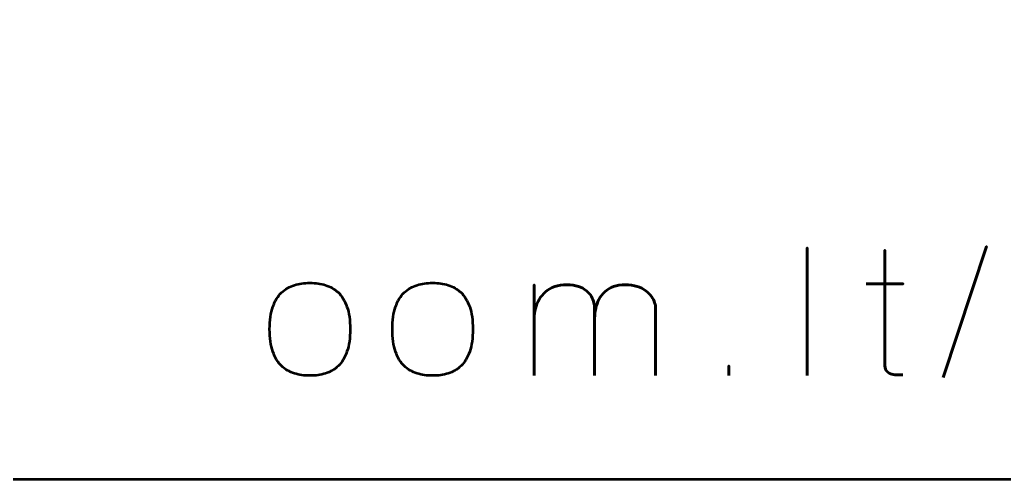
# Model space of a CAD drawing. Header units: centimetres. Extents: x -21 to 0, y -29.7 to 0.
# Drawn here: x -11.6 to -8.465, y -29.7 to -28.237 of the extents above; entities that cross this region are included whole.
import ezdxf

# ---------------------------------------------------------------- set-up
doc = ezdxf.new("R2010")
doc.units = ezdxf.units.CM
doc.header["$MEASUREMENT"] = 0
doc.layers.add('Layer 1', color=7, linetype='Continuous')

msp = doc.modelspace()

# ---------------------------------------------------------------- linework, layer by layer
at = {"layer": 'Layer 1', "color": 1, "lineweight": 53}
msp.add_open_spline([(-21.00003, -29.19995), (-21.00003, -29.19995), (-21.00003, -5.29992), (-21.00003, -5.29992), (-21.00003, -5.29992), (-21.00003, -5.21709), (-20.93286, -5.14992), (-20.85003, -5.14992), (-20.85003, -5.14992), (-20.7672, -5.14992), (-20.70003, -5.08275), (-20.70003, -4.99992), (-20.70003, -4.99992), (-20.70003, -4.91709), (-20.7672, -4.84992), (-20.85003, -4.84992), (-20.85003, -4.84992), (-20.93286, -4.84992), (-21.00003, -4.78275), (-21.00003, -4.69992), (-21.00003, -4.69992), (-21.00003, -4.61709), (-20.93286, -4.54992), (-20.85003, -4.54992), (-20.85003, -4.54992), (-20.7672, -4.54992), (-20.70003, -4.48275), (-20.70003, -4.39992), (-20.70003, -4.39992), (-20.70003, -4.31709), (-20.7672, -4.24992), (-20.85003, -4.24992), (-20.85003, -4.24992), (-20.93286, -4.24992), (-21.00003, -4.18275), (-21.00003, -4.09992), (-21.00003, -4.09992), (-21.00003, -4.01709), (-20.93286, -3.94992), (-20.85003, -3.94992), (-20.85003, -3.94992), (-20.7672, -3.94992), (-20.70003, -3.88275), (-20.70003, -3.79992), (-20.70003, -3.79992), (-20.70003, -3.71709), (-20.7672, -3.64992), (-20.85003, -3.64992), (-20.85003, -3.64992), (-20.93286, -3.64992), (-21.00003, -3.58275), (-21.00003, -3.49992), (-21.00003, -3.49992), (-21.00003, -3.41709), (-20.93286, -3.34992), (-20.85003, -3.34992), (-20.85003, -3.34992), (-20.7672, -3.34992), (-20.70003, -3.28275), (-20.70003, -3.19992), (-20.70003, -3.19992), (-20.70003, -3.11709), (-20.7672, -3.04992), (-20.85003, -3.04992), (-20.85003, -3.04992), (-20.93286, -3.04992), (-21.00003, -2.98275), (-21.00003, -2.89992), (-21.00003, -2.89992), (-21.00003, -2.81709), (-20.93286, -2.74992), (-20.85003, -2.74992), (-20.85003, -2.74992), (-20.7672, -2.74992), (-20.70003, -2.68275), (-20.70003, -2.59992), (-20.70003, -2.59992), (-20.70003, -2.51709), (-20.7672, -2.44992), (-20.85003, -2.44992), (-20.85003, -2.44992), (-20.93286, -2.44992), (-21.00003, -2.38275), (-21.00003, -2.29992), (-21.00003, -2.29992), (-21.00003, -2.21709), (-20.93286, -2.14992), (-20.85003, -2.14992), (-20.85003, -2.14992), (-20.7672, -2.14992), (-20.70003, -2.08275), (-20.70003, -1.99992), (-20.70003, -1.99992), (-20.70003, -1.91709), (-20.7672, -1.84992), (-20.85003, -1.84992), (-20.85003, -1.84992), (-20.93286, -1.84992), (-21.00003, -1.78275), (-21.00003, -1.69992), (-21.00003, -1.69992), (-21.00003, -1.61709), (-20.93286, -1.54992), (-20.85003, -1.54992), (-20.85003, -1.54992), (-20.7672, -1.54992), (-20.70003, -1.48275), (-20.70003, -1.39992), (-20.70003, -1.39992), (-20.70003, -1.31709), (-20.7672, -1.24992), (-20.85003, -1.24992), (-20.85003, -1.24992), (-20.93286, -1.24992), (-21.00003, -1.18275), (-21.00003, -1.09992), (-21.00003, -1.09992), (-21.00003, -1.09992), (-21.00003, -0.49992), (-21.00003, -0.49992), (-21.00003, -0.49992), (-21.00003, -0.22295), (-20.77694, 0.00004), (-20.49994, 0.00004), (-20.49994, 0.00004), (-20.49994, 0.00004), (-0.50008, 0.00004), (-0.50008, 0.00004), (-0.50008, 0.00004), (-0.22294, 0.00004), (0.00002, -0.22295), (0.00002, -0.49992), (0.00002, -0.49992), (0.00002, -0.49992), (0.00002, -29.19995), (0.00002, -29.19995), (0.00002, -29.19995), (0.00002, -29.47695), (-0.22294, -29.70004), (-0.50008, -29.70004), (-0.50008, -29.70004), (-0.50008, -29.70004), (-20.49994, -29.70004), (-20.49994, -29.70004), (-20.49994, -29.70004), (-20.77694, -29.70004), (-21.00003, -29.47695), (-21.00003, -29.19995)], degree=3, knots=[0, 0, 0, 0, 0.027027, 0.027027, 0.027027, 0.027027, 0.0540541, 0.0540541, 0.0540541, 0.0540541, 0.0810811, 0.0810811, 0.0810811, 0.0810811, 0.1081081, 0.1081081, 0.1081081, 0.1081081, 0.1351351, 0.1351351, 0.1351351, 0.1351351, 0.1621622, 0.1621622, 0.1621622, 0.1621622, 0.1891892, 0.1891892, 0.1891892, 0.1891892, 0.2162162, 0.2162162, 0.2162162, 0.2162162, 0.2432432, 0.2432432, 0.2432432, 0.2432432, 0.2702703, 0.2702703, 0.2702703, 0.2702703, 0.2972973, 0.2972973, 0.2972973, 0.2972973, 0.3243243, 0.3243243, 0.3243243, 0.3243243, 0.3513514, 0.3513514, 0.3513514, 0.3513514, 0.3783784, 0.3783784, 0.3783784, 0.3783784, 0.4054054, 0.4054054, 0.4054054, 0.4054054, 0.4324324, 0.4324324, 0.4324324, 0.4324324, 0.4594595, 0.4594595, 0.4594595, 0.4594595, 0.4864865, 0.4864865, 0.4864865, 0.4864865, 0.5135135, 0.5135135, 0.5135135, 0.5135135, 0.5405405, 0.5405405, 0.5405405, 0.5405405, 0.5675676, 0.5675676, 0.5675676, 0.5675676, 0.5945946, 0.5945946, 0.5945946, 0.5945946, 0.6216216, 0.6216216, 0.6216216, 0.6216216, 0.6486486, 0.6486486, 0.6486486, 0.6486486, 0.6756757, 0.6756757, 0.6756757, 0.6756757, 0.7027027, 0.7027027, 0.7027027, 0.7027027, 0.7297297, 0.7297297, 0.7297297, 0.7297297, 0.7567568, 0.7567568, 0.7567568, 0.7567568, 0.7837838, 0.7837838, 0.7837838, 0.7837838, 0.8108108, 0.8108108, 0.8108108, 0.8108108, 0.8378378, 0.8378378, 0.8378378, 0.8378378, 0.8648649, 0.8648649, 0.8648649, 0.8648649, 0.8918919, 0.8918919, 0.8918919, 0.8918919, 0.9189189, 0.9189189, 0.9189189, 0.9189189, 0.9459459, 0.9459459, 0.9459459, 0.9459459, 0.972973, 0.972973, 0.972973, 0.972973, 1, 1, 1, 1], dxfattribs=at)
at = {"layer": 'Layer 1', "color": 5, "lineweight": 53}
for points, knots in [([(-9.09337, -29.36992), (-9.09337, -29.36992), (-9.09337, -28.96296), (-9.09337, -28.96296), (-9.09337, -28.96296), (-9.09337, -28.96296), (-9.09337, -29.36992), (-9.09337, -29.36992)], [0, 0, 0, 0, 0.5, 0.5, 0.5, 0.5, 1, 1, 1, 1]), ([(-8.66044, -29.37556), (-8.66044, -29.37556), (-8.52215, -28.95901), (-8.52215, -28.95901), (-8.52215, -28.95901), (-8.52215, -28.95901), (-8.66044, -29.37556), (-8.66044, -29.37556)], [0, 0, 0, 0, 0.5, 0.5, 0.5, 0.5, 1, 1, 1, 1]), ([(-8.78857, -29.3671), (-8.79553, -29.36766), (-8.80249, -29.36785), (-8.80927, -29.36766), (-8.80927, -29.36766), (-8.81604, -29.36747), (-8.82216, -29.36644), (-8.82771, -29.36437), (-8.82771, -29.36437), (-8.83326, -29.36239), (-8.83768, -29.35882), (-8.84106, -29.35374), (-8.84106, -29.35374), (-8.84436, -29.34866), (-8.84605, -29.34142), (-8.84614, -29.3321), (-8.84614, -29.3321), (-8.84614, -29.32768), (-8.84614, -29.32016), (-8.84614, -29.30962), (-8.84614, -29.30962), (-8.84614, -29.29899), (-8.84614, -29.28619), (-8.84614, -29.27105), (-8.84614, -29.27105), (-8.84614, -29.2559), (-8.84614, -29.23935), (-8.84614, -29.22138), (-8.84614, -29.22138), (-8.84614, -29.20341), (-8.84614, -29.18488), (-8.84614, -29.16569), (-8.84614, -29.16569), (-8.84614, -29.1465), (-8.84614, -29.12759), (-8.84614, -29.10887), (-8.84614, -29.10887), (-8.84614, -29.09015), (-8.84614, -29.07255), (-8.84614, -29.056), (-8.84614, -29.056), (-8.84614, -29.03944), (-8.84614, -29.02476), (-8.84614, -29.01207), (-8.84614, -29.01207), (-8.84614, -28.99927), (-8.84614, -28.9893), (-8.84614, -28.98196), (-8.84614, -28.98196), (-8.84614, -28.97472), (-8.84614, -28.97095), (-8.84614, -28.97086), (-8.84614, -28.97086), (-8.84614, -28.97095), (-8.84614, -28.97472), (-8.84614, -28.98196), (-8.84614, -28.98196), (-8.84614, -28.9893), (-8.84614, -28.99927), (-8.84614, -29.01207), (-8.84614, -29.01207), (-8.84614, -29.02476), (-8.84614, -29.03944), (-8.84614, -29.056), (-8.84614, -29.056), (-8.84614, -29.07255), (-8.84614, -29.09015), (-8.84614, -29.10887), (-8.84614, -29.10887), (-8.84614, -29.12759), (-8.84614, -29.1465), (-8.84614, -29.16569), (-8.84614, -29.16569), (-8.84614, -29.18488), (-8.84614, -29.20341), (-8.84614, -29.22138), (-8.84614, -29.22138), (-8.84614, -29.23935), (-8.84614, -29.2559), (-8.84614, -29.27105), (-8.84614, -29.27105), (-8.84614, -29.28619), (-8.84614, -29.29899), (-8.84614, -29.30962), (-8.84614, -29.30962), (-8.84614, -29.32016), (-8.84614, -29.32768), (-8.84614, -29.3321), (-8.84614, -29.3321), (-8.84605, -29.34142), (-8.84436, -29.34866), (-8.84106, -29.35374), (-8.84106, -29.35374), (-8.83768, -29.35882), (-8.83326, -29.36239), (-8.82771, -29.36437), (-8.82771, -29.36437), (-8.82216, -29.36644), (-8.81604, -29.36747), (-8.80927, -29.36766), (-8.80927, -29.36766), (-8.80249, -29.36785), (-8.79553, -29.36766), (-8.78857, -29.3671)], [0, 0, 0, 0, 0.0384615, 0.0384615, 0.0384615, 0.0384615, 0.0769231, 0.0769231, 0.0769231, 0.0769231, 0.1153846, 0.1153846, 0.1153846, 0.1153846, 0.1538462, 0.1538462, 0.1538462, 0.1538462, 0.1923077, 0.1923077, 0.1923077, 0.1923077, 0.2307692, 0.2307692, 0.2307692, 0.2307692, 0.2692308, 0.2692308, 0.2692308, 0.2692308, 0.3076923, 0.3076923, 0.3076923, 0.3076923, 0.3461538, 0.3461538, 0.3461538, 0.3461538, 0.3846154, 0.3846154, 0.3846154, 0.3846154, 0.4230769, 0.4230769, 0.4230769, 0.4230769, 0.4615385, 0.4615385, 0.4615385, 0.4615385, 0.5, 0.5, 0.5, 0.5, 0.5384615, 0.5384615, 0.5384615, 0.5384615, 0.5769231, 0.5769231, 0.5769231, 0.5769231, 0.6153846, 0.6153846, 0.6153846, 0.6153846, 0.6538462, 0.6538462, 0.6538462, 0.6538462, 0.6923077, 0.6923077, 0.6923077, 0.6923077, 0.7307692, 0.7307692, 0.7307692, 0.7307692, 0.7692308, 0.7692308, 0.7692308, 0.7692308, 0.8076923, 0.8076923, 0.8076923, 0.8076923, 0.8461538, 0.8461538, 0.8461538, 0.8461538, 0.8846154, 0.8846154, 0.8846154, 0.8846154, 0.9230769, 0.9230769, 0.9230769, 0.9230769, 0.9615385, 0.9615385, 0.9615385, 0.9615385, 1, 1, 1, 1]), ([(-10.67606, -29.36992), (-10.65828, -29.37001), (-10.64173, -29.36776), (-10.6263, -29.36296), (-10.6263, -29.36296), (-10.61087, -29.35816), (-10.59723, -29.35016), (-10.58556, -29.33897), (-10.58556, -29.33897), (-10.5738, -29.32778), (-10.56468, -29.31263), (-10.558, -29.29344), (-10.558, -29.29344), (-10.55142, -29.27434), (-10.54803, -29.25054), (-10.54793, -29.22204), (-10.54793, -29.22204), (-10.54803, -29.19363), (-10.55142, -29.16992), (-10.558, -29.15092), (-10.558, -29.15092), (-10.56468, -29.13191), (-10.5738, -29.11677), (-10.58556, -29.10557), (-10.58556, -29.10557), (-10.59723, -29.09447), (-10.61087, -29.08648), (-10.6263, -29.08168), (-10.6263, -29.08168), (-10.64173, -29.07688), (-10.65828, -29.07462), (-10.67606, -29.07472), (-10.67606, -29.07472), (-10.69365, -29.07462), (-10.71021, -29.07688), (-10.72564, -29.08168), (-10.72564, -29.08168), (-10.74107, -29.08648), (-10.75461, -29.09447), (-10.76637, -29.10557), (-10.76637, -29.10557), (-10.77813, -29.11677), (-10.78735, -29.13191), (-10.79403, -29.15092), (-10.79403, -29.15092), (-10.80071, -29.16992), (-10.8041, -29.19363), (-10.80419, -29.22204), (-10.80419, -29.22204), (-10.8041, -29.25054), (-10.80071, -29.27434), (-10.79403, -29.29344), (-10.79403, -29.29344), (-10.78735, -29.31263), (-10.77813, -29.32778), (-10.76637, -29.33897), (-10.76637, -29.33897), (-10.75461, -29.35016), (-10.74107, -29.35816), (-10.72564, -29.36296), (-10.72564, -29.36296), (-10.71021, -29.36776), (-10.69365, -29.37001), (-10.67606, -29.36992)], [0, 0, 0, 0, 0.0625, 0.0625, 0.0625, 0.0625, 0.125, 0.125, 0.125, 0.125, 0.1875, 0.1875, 0.1875, 0.1875, 0.25, 0.25, 0.25, 0.25, 0.3125, 0.3125, 0.3125, 0.3125, 0.375, 0.375, 0.375, 0.375, 0.4375, 0.4375, 0.4375, 0.4375, 0.5, 0.5, 0.5, 0.5, 0.5625, 0.5625, 0.5625, 0.5625, 0.625, 0.625, 0.625, 0.625, 0.6875, 0.6875, 0.6875, 0.6875, 0.75, 0.75, 0.75, 0.75, 0.8125, 0.8125, 0.8125, 0.8125, 0.875, 0.875, 0.875, 0.875, 0.9375, 0.9375, 0.9375, 0.9375, 1, 1, 1, 1]), ([(-10.67606, -29.36992), (-10.65828, -29.37001), (-10.64173, -29.36776), (-10.6263, -29.36296), (-10.6263, -29.36296), (-10.61087, -29.35816), (-10.59723, -29.35016), (-10.58556, -29.33897), (-10.58556, -29.33897), (-10.5738, -29.32778), (-10.56468, -29.31263), (-10.558, -29.29344), (-10.558, -29.29344), (-10.55142, -29.27434), (-10.54803, -29.25054), (-10.54793, -29.22204), (-10.54793, -29.22204), (-10.54803, -29.19363), (-10.55142, -29.16992), (-10.558, -29.15092), (-10.558, -29.15092), (-10.56468, -29.13191), (-10.5738, -29.11677), (-10.58556, -29.10557), (-10.58556, -29.10557), (-10.59723, -29.09447), (-10.61087, -29.08648), (-10.6263, -29.08168), (-10.6263, -29.08168), (-10.64173, -29.07688), (-10.65828, -29.07462), (-10.67606, -29.07472), (-10.67606, -29.07472), (-10.69365, -29.07462), (-10.71021, -29.07688), (-10.72564, -29.08168), (-10.72564, -29.08168), (-10.74107, -29.08648), (-10.75461, -29.09447), (-10.76637, -29.10557), (-10.76637, -29.10557), (-10.77813, -29.11677), (-10.78735, -29.13191), (-10.79403, -29.15092), (-10.79403, -29.15092), (-10.80071, -29.16992), (-10.8041, -29.19363), (-10.80419, -29.22204), (-10.80419, -29.22204), (-10.8041, -29.25054), (-10.80071, -29.27434), (-10.79403, -29.29344), (-10.79403, -29.29344), (-10.78735, -29.31263), (-10.77813, -29.32778), (-10.76637, -29.33897), (-10.76637, -29.33897), (-10.75461, -29.35016), (-10.74107, -29.35816), (-10.72564, -29.36296), (-10.72564, -29.36296), (-10.71021, -29.36776), (-10.69365, -29.37001), (-10.67606, -29.36992)], [0, 0, 0, 0, 0.0625, 0.0625, 0.0625, 0.0625, 0.125, 0.125, 0.125, 0.125, 0.1875, 0.1875, 0.1875, 0.1875, 0.25, 0.25, 0.25, 0.25, 0.3125, 0.3125, 0.3125, 0.3125, 0.375, 0.375, 0.375, 0.375, 0.4375, 0.4375, 0.4375, 0.4375, 0.5, 0.5, 0.5, 0.5, 0.5625, 0.5625, 0.5625, 0.5625, 0.625, 0.625, 0.625, 0.625, 0.6875, 0.6875, 0.6875, 0.6875, 0.75, 0.75, 0.75, 0.75, 0.8125, 0.8125, 0.8125, 0.8125, 0.875, 0.875, 0.875, 0.875, 0.9375, 0.9375, 0.9375, 0.9375, 1, 1, 1, 1]), ([(-10.28547, -29.36992), (-10.26769, -29.37001), (-10.25114, -29.36776), (-10.23571, -29.36296), (-10.23571, -29.36296), (-10.22028, -29.35816), (-10.20664, -29.35016), (-10.19497, -29.33897), (-10.19497, -29.33897), (-10.18321, -29.32778), (-10.17409, -29.31263), (-10.16741, -29.29344), (-10.16741, -29.29344), (-10.16083, -29.27434), (-10.15744, -29.25054), (-10.15734, -29.22204), (-10.15734, -29.22204), (-10.15744, -29.19363), (-10.16083, -29.16992), (-10.16741, -29.15092), (-10.16741, -29.15092), (-10.17409, -29.13191), (-10.18321, -29.11677), (-10.19497, -29.10557), (-10.19497, -29.10557), (-10.20664, -29.09447), (-10.22028, -29.08648), (-10.23571, -29.08168), (-10.23571, -29.08168), (-10.25114, -29.07688), (-10.26769, -29.07462), (-10.28547, -29.07472), (-10.28547, -29.07472), (-10.30306, -29.07462), (-10.31962, -29.07688), (-10.33505, -29.08168), (-10.33505, -29.08168), (-10.35048, -29.08648), (-10.36402, -29.09447), (-10.37578, -29.10557), (-10.37578, -29.10557), (-10.38754, -29.11677), (-10.39676, -29.13191), (-10.40344, -29.15092), (-10.40344, -29.15092), (-10.41012, -29.16992), (-10.41351, -29.19363), (-10.4136, -29.22204), (-10.4136, -29.22204), (-10.41351, -29.25054), (-10.41012, -29.27434), (-10.40344, -29.29344), (-10.40344, -29.29344), (-10.39676, -29.31263), (-10.38754, -29.32778), (-10.37578, -29.33897), (-10.37578, -29.33897), (-10.36402, -29.35016), (-10.35048, -29.35816), (-10.33505, -29.36296), (-10.33505, -29.36296), (-10.31962, -29.36776), (-10.30306, -29.37001), (-10.28547, -29.36992)], [0, 0, 0, 0, 0.0625, 0.0625, 0.0625, 0.0625, 0.125, 0.125, 0.125, 0.125, 0.1875, 0.1875, 0.1875, 0.1875, 0.25, 0.25, 0.25, 0.25, 0.3125, 0.3125, 0.3125, 0.3125, 0.375, 0.375, 0.375, 0.375, 0.4375, 0.4375, 0.4375, 0.4375, 0.5, 0.5, 0.5, 0.5, 0.5625, 0.5625, 0.5625, 0.5625, 0.625, 0.625, 0.625, 0.625, 0.6875, 0.6875, 0.6875, 0.6875, 0.75, 0.75, 0.75, 0.75, 0.8125, 0.8125, 0.8125, 0.8125, 0.875, 0.875, 0.875, 0.875, 0.9375, 0.9375, 0.9375, 0.9375, 1, 1, 1, 1]), ([(-10.28547, -29.36992), (-10.26769, -29.37001), (-10.25114, -29.36776), (-10.23571, -29.36296), (-10.23571, -29.36296), (-10.22028, -29.35816), (-10.20664, -29.35016), (-10.19497, -29.33897), (-10.19497, -29.33897), (-10.18321, -29.32778), (-10.17409, -29.31263), (-10.16741, -29.29344), (-10.16741, -29.29344), (-10.16083, -29.27434), (-10.15744, -29.25054), (-10.15734, -29.22204), (-10.15734, -29.22204), (-10.15744, -29.19363), (-10.16083, -29.16992), (-10.16741, -29.15092), (-10.16741, -29.15092), (-10.17409, -29.13191), (-10.18321, -29.11677), (-10.19497, -29.10557), (-10.19497, -29.10557), (-10.20664, -29.09447), (-10.22028, -29.08648), (-10.23571, -29.08168), (-10.23571, -29.08168), (-10.25114, -29.07688), (-10.26769, -29.07462), (-10.28547, -29.07472), (-10.28547, -29.07472), (-10.30306, -29.07462), (-10.31962, -29.07688), (-10.33505, -29.08168), (-10.33505, -29.08168), (-10.35048, -29.08648), (-10.36402, -29.09447), (-10.37578, -29.10557), (-10.37578, -29.10557), (-10.38754, -29.11677), (-10.39676, -29.13191), (-10.40344, -29.15092), (-10.40344, -29.15092), (-10.41012, -29.16992), (-10.41351, -29.19363), (-10.4136, -29.22204), (-10.4136, -29.22204), (-10.41351, -29.25054), (-10.41012, -29.27434), (-10.40344, -29.29344), (-10.40344, -29.29344), (-10.39676, -29.31263), (-10.38754, -29.32778), (-10.37578, -29.33897), (-10.37578, -29.33897), (-10.36402, -29.35016), (-10.35048, -29.35816), (-10.33505, -29.36296), (-10.33505, -29.36296), (-10.31962, -29.36776), (-10.30306, -29.37001), (-10.28547, -29.36992)], [0, 0, 0, 0, 0.0625, 0.0625, 0.0625, 0.0625, 0.125, 0.125, 0.125, 0.125, 0.1875, 0.1875, 0.1875, 0.1875, 0.25, 0.25, 0.25, 0.25, 0.3125, 0.3125, 0.3125, 0.3125, 0.375, 0.375, 0.375, 0.375, 0.4375, 0.4375, 0.4375, 0.4375, 0.5, 0.5, 0.5, 0.5, 0.5625, 0.5625, 0.5625, 0.5625, 0.625, 0.625, 0.625, 0.625, 0.6875, 0.6875, 0.6875, 0.6875, 0.75, 0.75, 0.75, 0.75, 0.8125, 0.8125, 0.8125, 0.8125, 0.875, 0.875, 0.875, 0.875, 0.9375, 0.9375, 0.9375, 0.9375, 1, 1, 1, 1]), ([(-9.76958, -29.36992), (-9.76958, -29.36983), (-9.76958, -29.3671), (-9.76958, -29.36174), (-9.76958, -29.36174), (-9.76958, -29.35647), (-9.76958, -29.34922), (-9.76958, -29.3401), (-9.76958, -29.3401), (-9.76958, -29.33088), (-9.76958, -29.32053), (-9.76958, -29.30887), (-9.76958, -29.30887), (-9.76958, -29.2973), (-9.76958, -29.28516), (-9.76958, -29.27237), (-9.76958, -29.27237), (-9.76958, -29.25967), (-9.76958, -29.24715), (-9.76958, -29.23474), (-9.76958, -29.23474), (-9.76958, -29.22232), (-9.76958, -29.21065), (-9.76958, -29.19993), (-9.76958, -29.19993), (-9.76958, -29.18911), (-9.76958, -29.17989), (-9.76958, -29.17208), (-9.76958, -29.17208), (-9.76958, -29.16437), (-9.76958, -29.15882), (-9.76958, -29.15543), (-9.76958, -29.15543), (-9.76948, -29.15016), (-9.77033, -29.14424), (-9.77193, -29.13775), (-9.77193, -29.13775), (-9.77353, -29.13116), (-9.77626, -29.12458), (-9.78011, -29.11799), (-9.78011, -29.11799), (-9.78397, -29.11131), (-9.78933, -29.1052), (-9.79601, -29.09955), (-9.79601, -29.09955), (-9.80278, -29.09391), (-9.81125, -29.08939), (-9.82141, -29.08591), (-9.82141, -29.08591), (-9.83167, -29.08243), (-9.84389, -29.08055), (-9.85819, -29.08036), (-9.85819, -29.08036), (-9.87249, -29.08036), (-9.88529, -29.08234), (-9.89648, -29.08629), (-9.89648, -29.08629), (-9.90777, -29.09033), (-9.91746, -29.09588), (-9.92574, -29.10294), (-9.92574, -29.10294), (-9.93392, -29.11), (-9.94079, -29.11809), (-9.94615, -29.1273), (-9.94615, -29.1273), (-9.95151, -29.13643), (-9.95547, -29.14612), (-9.9581, -29.15647), (-9.9581, -29.15647), (-9.96073, -29.16672), (-9.96205, -29.17716), (-9.96205, -29.18761), (-9.96205, -29.18761), (-9.96205, -29.17716), (-9.96073, -29.16672), (-9.9581, -29.15647), (-9.9581, -29.15647), (-9.95547, -29.14612), (-9.95151, -29.13643), (-9.94615, -29.1273), (-9.94615, -29.1273), (-9.94079, -29.11809), (-9.93392, -29.11), (-9.92574, -29.10294), (-9.92574, -29.10294), (-9.91746, -29.09588), (-9.90777, -29.09033), (-9.89648, -29.08629), (-9.89648, -29.08629), (-9.88529, -29.08234), (-9.87249, -29.08036), (-9.85819, -29.08036), (-9.85819, -29.08036), (-9.84389, -29.08055), (-9.83167, -29.08243), (-9.82141, -29.08591), (-9.82141, -29.08591), (-9.81125, -29.08939), (-9.80278, -29.09391), (-9.79601, -29.09955), (-9.79601, -29.09955), (-9.78933, -29.1052), (-9.78397, -29.11131), (-9.78011, -29.11799), (-9.78011, -29.11799), (-9.77626, -29.12458), (-9.77353, -29.13116), (-9.77193, -29.13775), (-9.77193, -29.13775), (-9.77033, -29.14424), (-9.76948, -29.15016), (-9.76958, -29.15543), (-9.76958, -29.15543), (-9.76958, -29.15882), (-9.76958, -29.16437), (-9.76958, -29.17208), (-9.76958, -29.17208), (-9.76958, -29.17989), (-9.76958, -29.18911), (-9.76958, -29.19993), (-9.76958, -29.19993), (-9.76958, -29.21065), (-9.76958, -29.22232), (-9.76958, -29.23474), (-9.76958, -29.23474), (-9.76958, -29.24715), (-9.76958, -29.25967), (-9.76958, -29.27237), (-9.76958, -29.27237), (-9.76958, -29.28516), (-9.76958, -29.2973), (-9.76958, -29.30887), (-9.76958, -29.30887), (-9.76958, -29.32053), (-9.76958, -29.33088), (-9.76958, -29.3401), (-9.76958, -29.3401), (-9.76958, -29.34922), (-9.76958, -29.35647), (-9.76958, -29.36174), (-9.76958, -29.36174), (-9.76958, -29.3671), (-9.76958, -29.36983), (-9.76958, -29.36992)], [0, 0, 0, 0, 0.0277778, 0.0277778, 0.0277778, 0.0277778, 0.0555556, 0.0555556, 0.0555556, 0.0555556, 0.0833333, 0.0833333, 0.0833333, 0.0833333, 0.1111111, 0.1111111, 0.1111111, 0.1111111, 0.1388889, 0.1388889, 0.1388889, 0.1388889, 0.1666667, 0.1666667, 0.1666667, 0.1666667, 0.1944444, 0.1944444, 0.1944444, 0.1944444, 0.2222222, 0.2222222, 0.2222222, 0.2222222, 0.25, 0.25, 0.25, 0.25, 0.2777778, 0.2777778, 0.2777778, 0.2777778, 0.3055556, 0.3055556, 0.3055556, 0.3055556, 0.3333333, 0.3333333, 0.3333333, 0.3333333, 0.3611111, 0.3611111, 0.3611111, 0.3611111, 0.3888889, 0.3888889, 0.3888889, 0.3888889, 0.4166667, 0.4166667, 0.4166667, 0.4166667, 0.4444444, 0.4444444, 0.4444444, 0.4444444, 0.4722222, 0.4722222, 0.4722222, 0.4722222, 0.5, 0.5, 0.5, 0.5, 0.5277778, 0.5277778, 0.5277778, 0.5277778, 0.5555556, 0.5555556, 0.5555556, 0.5555556, 0.5833333, 0.5833333, 0.5833333, 0.5833333, 0.6111111, 0.6111111, 0.6111111, 0.6111111, 0.6388889, 0.6388889, 0.6388889, 0.6388889, 0.6666667, 0.6666667, 0.6666667, 0.6666667, 0.6944444, 0.6944444, 0.6944444, 0.6944444, 0.7222222, 0.7222222, 0.7222222, 0.7222222, 0.75, 0.75, 0.75, 0.75, 0.7777778, 0.7777778, 0.7777778, 0.7777778, 0.8055556, 0.8055556, 0.8055556, 0.8055556, 0.8333333, 0.8333333, 0.8333333, 0.8333333, 0.8611111, 0.8611111, 0.8611111, 0.8611111, 0.8888889, 0.8888889, 0.8888889, 0.8888889, 0.9166667, 0.9166667, 0.9166667, 0.9166667, 0.9444444, 0.9444444, 0.9444444, 0.9444444, 0.9722222, 0.9722222, 0.9722222, 0.9722222, 1, 1, 1, 1]), ([(-9.96205, -29.36992), (-9.96205, -29.36992), (-9.96205, -29.08036), (-9.96205, -29.08036), (-9.96205, -29.08036), (-9.96205, -29.08036), (-9.96205, -29.36992), (-9.96205, -29.36992)], [0, 0, 0, 0, 0.5, 0.5, 0.5, 0.5, 1, 1, 1, 1]), ([(-9.57541, -29.36992), (-9.57541, -29.36983), (-9.57541, -29.3671), (-9.57541, -29.36174), (-9.57541, -29.36174), (-9.57541, -29.35647), (-9.57541, -29.34922), (-9.57541, -29.3401), (-9.57541, -29.3401), (-9.57541, -29.33088), (-9.57541, -29.32053), (-9.57541, -29.30887), (-9.57541, -29.30887), (-9.57541, -29.2973), (-9.57541, -29.28516), (-9.57541, -29.27237), (-9.57541, -29.27237), (-9.57541, -29.25967), (-9.57541, -29.24715), (-9.57541, -29.23474), (-9.57541, -29.23474), (-9.57541, -29.22232), (-9.57541, -29.21065), (-9.57541, -29.19993), (-9.57541, -29.19993), (-9.57541, -29.18911), (-9.57541, -29.17989), (-9.57541, -29.17208), (-9.57541, -29.17208), (-9.57541, -29.16437), (-9.57541, -29.15882), (-9.57541, -29.15543), (-9.57541, -29.15543), (-9.57541, -29.15016), (-9.57644, -29.14424), (-9.57861, -29.13775), (-9.57861, -29.13775), (-9.58068, -29.13116), (-9.58406, -29.12458), (-9.58877, -29.11799), (-9.58877, -29.11799), (-9.59338, -29.11131), (-9.59949, -29.1052), (-9.60702, -29.09955), (-9.60702, -29.09955), (-9.61454, -29.09391), (-9.62367, -29.08939), (-9.63439, -29.08591), (-9.63439, -29.08591), (-9.64512, -29.08243), (-9.65763, -29.08055), (-9.67193, -29.08036), (-9.67193, -29.08036), (-9.68623, -29.08036), (-9.69883, -29.08234), (-9.70965, -29.08629), (-9.70965, -29.08629), (-9.72038, -29.09033), (-9.7296, -29.09588), (-9.73731, -29.10294), (-9.73731, -29.10294), (-9.74493, -29.11), (-9.75104, -29.11809), (-9.75584, -29.1273), (-9.75584, -29.1273), (-9.76064, -29.13643), (-9.76412, -29.14612), (-9.76628, -29.15647), (-9.76628, -29.15647), (-9.76854, -29.16672), (-9.76958, -29.17716), (-9.76958, -29.18761), (-9.76958, -29.18761), (-9.76958, -29.17716), (-9.76854, -29.16672), (-9.76628, -29.15647), (-9.76628, -29.15647), (-9.76412, -29.14612), (-9.76064, -29.13643), (-9.75584, -29.1273), (-9.75584, -29.1273), (-9.75104, -29.11809), (-9.74493, -29.11), (-9.73731, -29.10294), (-9.73731, -29.10294), (-9.7296, -29.09588), (-9.72038, -29.09033), (-9.70965, -29.08629), (-9.70965, -29.08629), (-9.69883, -29.08234), (-9.68623, -29.08036), (-9.67193, -29.08036), (-9.67193, -29.08036), (-9.65763, -29.08055), (-9.64512, -29.08243), (-9.63439, -29.08591), (-9.63439, -29.08591), (-9.62367, -29.08939), (-9.61454, -29.09391), (-9.60702, -29.09955), (-9.60702, -29.09955), (-9.59949, -29.1052), (-9.59338, -29.11131), (-9.58877, -29.11799), (-9.58877, -29.11799), (-9.58406, -29.12458), (-9.58068, -29.13116), (-9.57861, -29.13775), (-9.57861, -29.13775), (-9.57644, -29.14424), (-9.57541, -29.15016), (-9.57541, -29.15543), (-9.57541, -29.15543), (-9.57541, -29.15882), (-9.57541, -29.16437), (-9.57541, -29.17208), (-9.57541, -29.17208), (-9.57541, -29.17989), (-9.57541, -29.18911), (-9.57541, -29.19993), (-9.57541, -29.19993), (-9.57541, -29.21065), (-9.57541, -29.22232), (-9.57541, -29.23474), (-9.57541, -29.23474), (-9.57541, -29.24715), (-9.57541, -29.25967), (-9.57541, -29.27237), (-9.57541, -29.27237), (-9.57541, -29.28516), (-9.57541, -29.2973), (-9.57541, -29.30887), (-9.57541, -29.30887), (-9.57541, -29.32053), (-9.57541, -29.33088), (-9.57541, -29.3401), (-9.57541, -29.3401), (-9.57541, -29.34922), (-9.57541, -29.35647), (-9.57541, -29.36174), (-9.57541, -29.36174), (-9.57541, -29.3671), (-9.57541, -29.36983), (-9.57541, -29.36992)], [0, 0, 0, 0, 0.0277778, 0.0277778, 0.0277778, 0.0277778, 0.0555556, 0.0555556, 0.0555556, 0.0555556, 0.0833333, 0.0833333, 0.0833333, 0.0833333, 0.1111111, 0.1111111, 0.1111111, 0.1111111, 0.1388889, 0.1388889, 0.1388889, 0.1388889, 0.1666667, 0.1666667, 0.1666667, 0.1666667, 0.1944444, 0.1944444, 0.1944444, 0.1944444, 0.2222222, 0.2222222, 0.2222222, 0.2222222, 0.25, 0.25, 0.25, 0.25, 0.2777778, 0.2777778, 0.2777778, 0.2777778, 0.3055556, 0.3055556, 0.3055556, 0.3055556, 0.3333333, 0.3333333, 0.3333333, 0.3333333, 0.3611111, 0.3611111, 0.3611111, 0.3611111, 0.3888889, 0.3888889, 0.3888889, 0.3888889, 0.4166667, 0.4166667, 0.4166667, 0.4166667, 0.4444444, 0.4444444, 0.4444444, 0.4444444, 0.4722222, 0.4722222, 0.4722222, 0.4722222, 0.5, 0.5, 0.5, 0.5, 0.5277778, 0.5277778, 0.5277778, 0.5277778, 0.5555556, 0.5555556, 0.5555556, 0.5555556, 0.5833333, 0.5833333, 0.5833333, 0.5833333, 0.6111111, 0.6111111, 0.6111111, 0.6111111, 0.6388889, 0.6388889, 0.6388889, 0.6388889, 0.6666667, 0.6666667, 0.6666667, 0.6666667, 0.6944444, 0.6944444, 0.6944444, 0.6944444, 0.7222222, 0.7222222, 0.7222222, 0.7222222, 0.75, 0.75, 0.75, 0.75, 0.7777778, 0.7777778, 0.7777778, 0.7777778, 0.8055556, 0.8055556, 0.8055556, 0.8055556, 0.8333333, 0.8333333, 0.8333333, 0.8333333, 0.8611111, 0.8611111, 0.8611111, 0.8611111, 0.8888889, 0.8888889, 0.8888889, 0.8888889, 0.9166667, 0.9166667, 0.9166667, 0.9166667, 0.9444444, 0.9444444, 0.9444444, 0.9444444, 0.9722222, 0.9722222, 0.9722222, 0.9722222, 1, 1, 1, 1]), ([(-8.90541, -29.07754), (-8.90541, -29.07754), (-8.78744, -29.07754), (-8.78744, -29.07754), (-8.78744, -29.07754), (-8.78744, -29.07754), (-8.90541, -29.07754), (-8.90541, -29.07754)], [0, 0, 0, 0, 0.5, 0.5, 0.5, 0.5, 1, 1, 1, 1]), ([(-9.34229, -29.36992), (-9.34229, -29.36992), (-9.34229, -29.33888), (-9.34229, -29.33888), (-9.34229, -29.33888), (-9.34229, -29.33888), (-9.34229, -29.36992), (-9.34229, -29.36992)], [0, 0, 0, 0, 0.5, 0.5, 0.5, 0.5, 1, 1, 1, 1])]:
    msp.add_open_spline(points, degree=3, knots=knots, dxfattribs=at)

doc.saveas('drawing.dxf')
